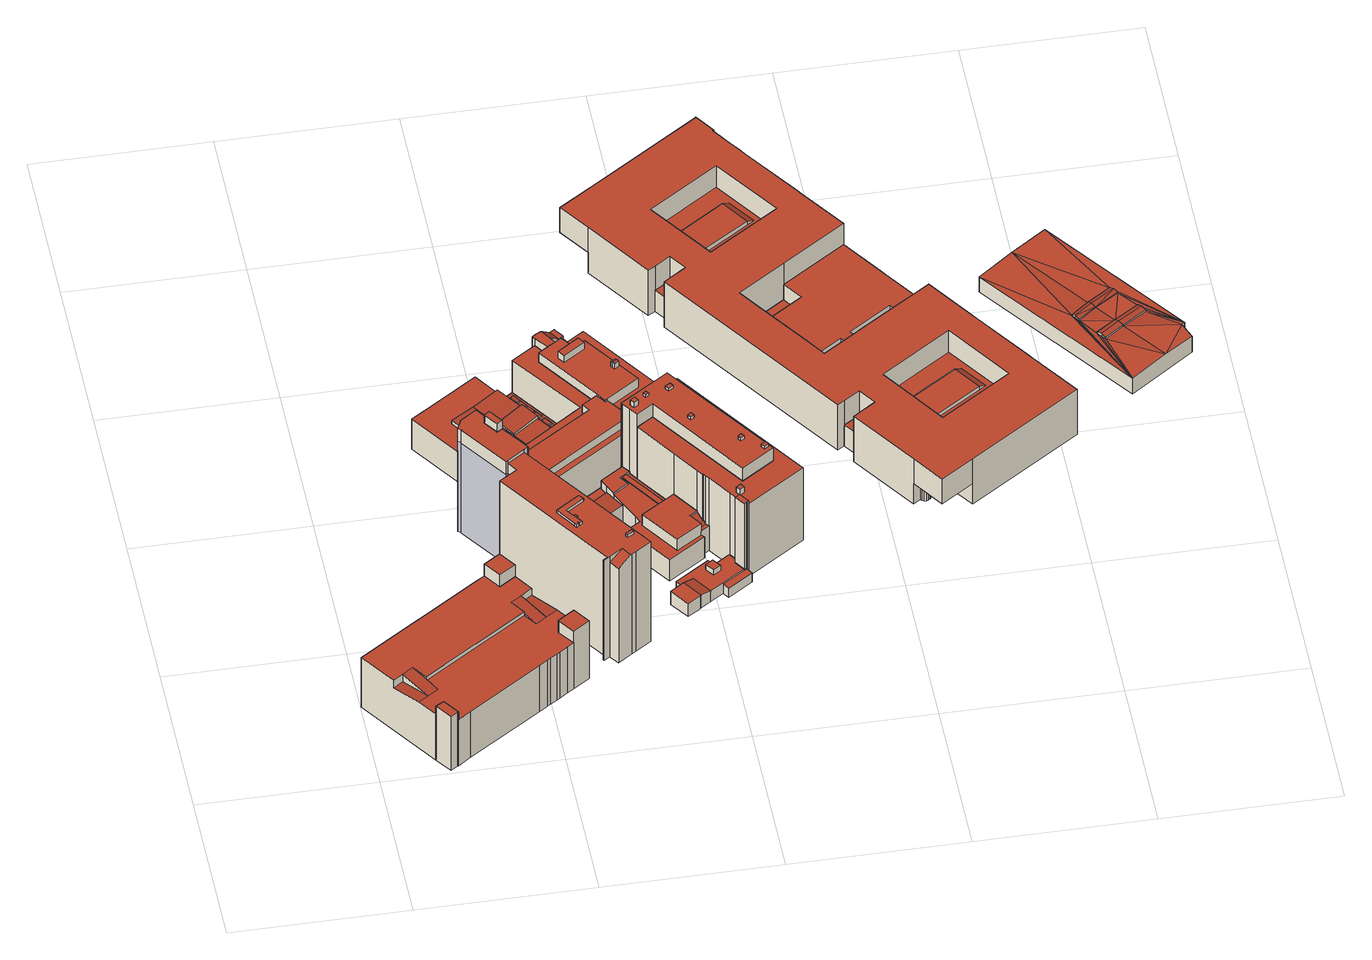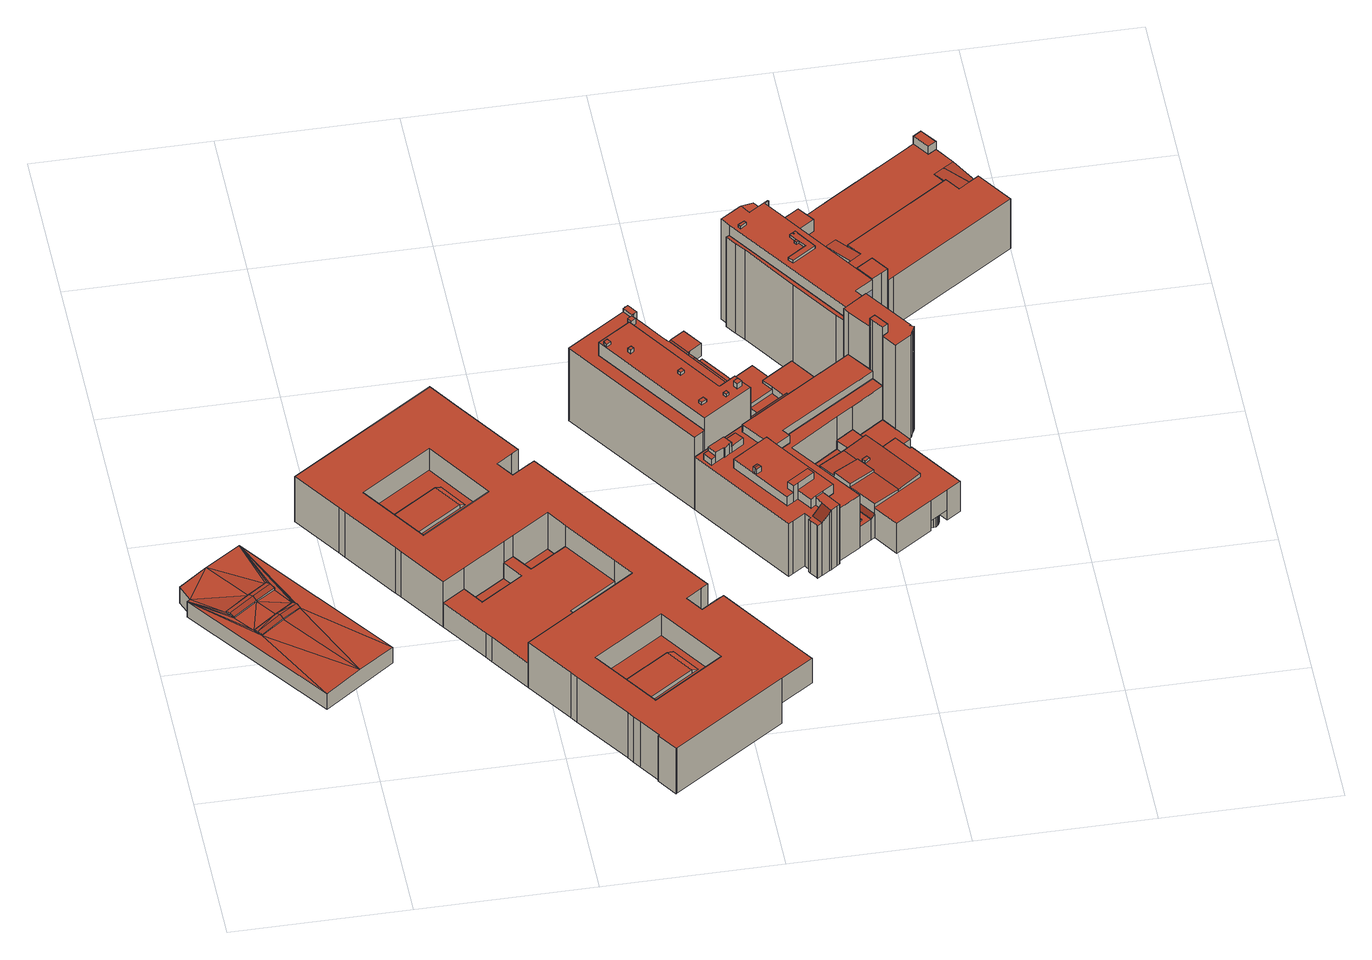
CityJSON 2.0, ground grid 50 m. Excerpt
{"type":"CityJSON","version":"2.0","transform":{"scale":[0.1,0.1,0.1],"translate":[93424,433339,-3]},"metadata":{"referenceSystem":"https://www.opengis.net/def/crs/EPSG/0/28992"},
"CityObjects":{
"building1":{"type":"Building","attributes":{"measuredHeight":22.3,"yearOfConstruction":2011,"name":"Casimirstraat 9"},"children":["building1-1","building1-2","building1-3","building1-4"]},
"building1-1":{"type":"BuildingPart","parents":["building1"],"geometry":[{"type":"Solid","lod":"2","boundaries":[[[[0,1,2,3,4,5,6,7,8,9,10,11,12,13,14,15,16,17,18]],[[19,20,21,22]],[[23,24,25,19,26]],[[27,28,29,30]],[[31,30,32,33,34]],[[35,36,37,27,30,31,38,39,26,19,22,40,41,42,43,44,45,46,47,48,49]],[[50,51,52,53,54,55,56,25,24,57,58,33,32,59]],[[37,36,18,17]],[[0,18,36,35]],[[42,41,9,8]],[[41,40,10,9]],[[15,14,52,51]],[[25,56,21,20]],[[59,32,29,28]],[[43,42,8,7]],[[44,43,7,6]],[[45,44,6,5]],[[46,45,5,4]],[[47,46,4,3]],[[48,47,3,2]],[[49,48,2,1]],[[35,49,1,0]],[[40,22,21,56,55,11,10]],[[14,13,53,52]],[[13,12,54,53]],[[12,11,55,54]],[[27,37,17,16,50,59,28]],[[19,25,20]],[[57,24,23]],[[26,39,23]],[[30,29,32]],[[58,34,33]],[[39,38,34,58,57,23]],[[31,34,38]],[[16,15,51,50]]]],"semantics":{"surfaces":[{"type":"GroundSurface"},{"type":"RoofSurface"},{"type":"ClosureSurface"},{"type":"WallSurface"}],"values":[[0,1,1,1,1,1,1,2,2,2,2,2,3,3,3,3,3,3,3,3,3,3,3,3,3,3,3,3,3,3,3,3,3,3,2]]}}]},
"building1-2":{"type":"BuildingPart","parents":["building1"],"geometry":[{"type":"Solid","lod":"2","boundaries":[[[[60,61,62,63]],[[64,0,18,17]],[[35,36,18,0]],[[37,36,61,60]],[[62,61,36,35]],[[60,63,64,17,37]],[[35,0,64,63,62]],[[17,18,36,37]]]],"semantics":{"surfaces":[{"type":"RoofSurface"},{"type":"GroundSurface"},{"type":"ClosureSurface"},{"type":"WallSurface"}],"values":[[0,1,2,3,3,3,3,2]]}}]},
"building1-3":{"type":"BuildingPart","parents":["building1"],"geometry":[{"type":"Solid","lod":"2","boundaries":[[[[65,16,15,14,66]],[[50,51,15,16]],[[67,68,52,51]],[[69,67,51,50]],[[68,70,66,14,52]],[[65,66,70,71]],[[69,50,16,65,71]],[[51,52,14,15]],[[67,69,71,70,68]]]],"semantics":{"surfaces":[{"type":"GroundSurface"},{"type":"ClosureSurface"},{"type":"WallSurface"},{"type":"RoofSurface"}],"values":[[0,1,2,2,2,2,2,1,3]]}}]},
"building1-4":{"type":"BuildingPart","parents":["building1"],"geometry":[{"type":"Solid","lod":"2","boundaries":[[[[72,73,10,9,8]],[[9,10,40,41]],[[42,41,74,75]],[[41,40,76,74]],[[77,72,8,42,75]],[[77,78,73,72]],[[10,73,78,76,40]],[[8,9,41,42]],[[78,77,75,74,76]]]],"semantics":{"surfaces":[{"type":"GroundSurface"},{"type":"ClosureSurface"},{"type":"WallSurface"},{"type":"RoofSurface"}],"values":[[0,1,2,2,2,2,2,1,3]]}}]},
"building2":{"type":"Building","attributes":{"measuredHeight":40.37,"yearOfConstruction":1969},"children":["building2-1","building2-2","building2-3","building2-4","building2-5","building2-6","building2-7","building2-8","building2-9","building2-10"]},
"building2-1":{"type":"BuildingPart","attributes":{"measuredHeight":6.88},"parents":["building2"],"geometry":[{"type":"Solid","lod":"2","boundaries":[[[[79,80,81,82,83,84,85]],[[83,82,86,87]],[[84,83,87,88]],[[80,79,89,90]],[[81,80,90,91]],[[82,81,91,86]],[[87,86,91,90,89,92,88]],[[85,84,88,92]],[[79,85,92,89]]]],"semantics":{"surfaces":[{"type":"GroundSurface"},{"type":"ClosureSurface"},{"type":"RoofSurface"},{"type":"WallSurface"}],"values":[[0,1,1,1,1,1,2,3,3]]}}]},
"building2-2":{"type":"BuildingPart","attributes":{"measuredHeight":37.38},"parents":["building2"],"geometry":[{"type":"Solid","lod":"2","boundaries":[[[[93,94,95,96,97,98,99,100,101,102,103,104,105,106,107,108,109,84,83,110,111,112,113,114,115,116,117,118]],[[101,100,119,120]],[[102,101,120,121]],[[103,102,121,122]],[[104,103,122,123]],[[105,104,123,124]],[[107,106,125,126]],[[83,84,88,87]],[[111,110,127,128]],[[115,114,129,130]],[[117,116,131,132]],[[130,133,131,116,115]],[[129,114,113,134,135]],[[124,136,125,106,105]],[[127,110,83,87,137,138]],[[128,139,140,112,111]],[[134,113,112,140,141]],[[142,143,144,145]],[[146,147,148,149]],[[150,151,152,153]],[[154,150,153,155,156,157,158,159,160,161,162,163,164,165],[166,167,168,169,170,171,172,173,174,175,176,177,178,179,180,181],[182,183,184,185]],[[186,187,188,189,190,191,192,193,194,195,196,197,198,199]],[[200,201,202,203,204,205,206,207,208,139,128,127,138,209,210,211,212]],[[141,208,207,135,134]],[[141,140,139,208]],[[143,142,183,182]],[[144,143,182,185]],[[145,144,185,184]],[[142,145,184,183]],[[147,146,181,180]],[[148,147,180,179]],[[149,148,179,178]],[[190,189,149,178,177]],[[146,188,187,166,181]],[[146,149,189,188]],[[167,166,187,186]],[[168,167,186,199]],[[169,168,199,198]],[[170,169,198,197]],[[171,170,197,196]],[[172,171,196,195]],[[173,172,195,194]],[[174,173,194,193]],[[175,174,193,192]],[[176,175,192,191]],[[177,176,191,190]],[[161,160,121,120]],[[162,161,120,119]],[[159,131,133,206,205]],[[160,204,203,122,121]],[[207,206,133,130,129,135]],[[160,159,205,204]],[[132,158,157,118,117]],[[159,158,132,131]],[[123,122,203,202]],[[124,123,202,201]],[[136,124,201,200]],[[96,95,152,151]],[[98,97,165,164]],[[99,98,164,163]],[[126,212,211,108,107]],[[136,200,212,126,125]],[[109,108,211,210]],[[155,153,152,95,94]],[[94,93,156,155]],[[93,118,157,156]],[[151,154,165,97,96]],[[151,150,154]],[[137,87,88,209,138]],[[119,100,99,163,162]],[[210,209,88,84,109]]]],"semantics":{"surfaces":[{"type":"GroundSurface"},{"type":"ClosureSurface"},{"type":"RoofSurface"},{"type":"WallSurface"}],"values":[[0,1,1,1,1,1,1,1,1,1,1,1,1,1,1,1,1,2,2,2,2,2,2,3,3,3,3,3,3,3,3,3,3,3,3,3,3,3,3,3,3,3,3,3,3,3,3,3,3,3,3,3,3,3,3,3,3,3,3,3,3,3,3,3,3,3,3,3,3,3,3]]}}]},
"building2-3":{"type":"BuildingPart","attributes":{"measuredHeight":32.58},"parents":["building2"],"geometry":[{"type":"Solid","lod":"2","boundaries":[[[[115,213,214,215,216,217,117,116]],[[214,213,218,219]],[[116,117,132,131]],[[130,115,116,131,133]],[[220,218,213,115,130]],[[131,132,221,222,223,224,225,133]],[[219,224,223,215,214]],[[220,225,224,219,218]],[[217,216,222,221]],[[216,215,223,222]],[[220,130,133,225]],[[117,217,221,132]]]],"semantics":{"surfaces":[{"type":"GroundSurface"},{"type":"ClosureSurface"},{"type":"RoofSurface"},{"type":"WallSurface"}],"values":[[0,1,1,1,1,2,3,3,3,3,3,3]]}}]},
"building2-4":{"type":"BuildingPart","attributes":{"measuredHeight":13.11},"parents":["building2"],"geometry":[{"type":"Solid","lod":"2","boundaries":[[[[226,227,228,229,230,231,232,233,234,235,236,237,238,239,240,241,242,243,244,245,246,247]],[[248,249,250,251,252,253,254,255,256,257,258,259,260,261,262,263,264,265,266,267,268,269,270,271,272,273,274,275,82,81,80,79,276,277,278]],[[274,273,279,280]],[[275,274,280,281]],[[81,82,86,91]],[[80,81,91,90]],[[79,80,90,89]],[[86,82,275,281,282,283]],[[284,285,286,287]],[[288,289,290,291]],[[292,293,294,295]],[[296,297,298,299]],[[300,301,302,303]],[[304,305,306,307]],[[308,309,310,311]],[[312,313,314,315]],[[316,317,318,319]],[[320,321,322,323]],[[324,325,326,327]],[[328,329,281,280,279,330],[331,332,333,334],[335,336,337,338],[339,340,341,342],[343,344,345,346],[347,348,349,350],[351,352,353,354],[355,356,357,358]],[[359,360,361,362,363,364,365,366,367,368,369,370]],[[371,372,373,374,375]],[[376,283,282,377,378]],[[379,296,299,294,293,380,381,382],[383,384,385,386]],[[375,374,387,388,389,390,391]],[[286,285,295,294]],[[284,287,299,298]],[[287,286,294,299]],[[289,288,384,383]],[[290,289,383,386]],[[291,290,386,385]],[[288,291,385,384]],[[364,363,380,293]],[[293,292,365,364]],[[378,372,371,296,379]],[[376,378,379,382]],[[297,296,371,375]],[[365,292,295,390,389]],[[285,284,298,391,390,295]],[[298,297,375,391]],[[301,300,335,338]],[[302,301,338,337]],[[303,302,337,336]],[[300,303,336,335]],[[305,304,350,349]],[[306,305,349,348]],[[307,306,348,347]],[[304,307,347,350]],[[309,308,343,346]],[[310,309,346,345]],[[311,310,345,344]],[[308,311,344,343]],[[313,312,339,342]],[[314,313,342,341]],[[315,314,341,340]],[[312,315,340,339]],[[317,316,352,351]],[[318,317,351,354]],[[319,318,354,353]],[[316,319,353,352]],[[321,320,334,333]],[[322,321,333,332]],[[323,322,332,331]],[[320,323,331,334]],[[325,324,356,355]],[[326,325,355,358]],[[327,326,358,357]],[[324,327,357,356]],[[329,328,374,373]],[[328,330,387,374]],[[362,361,89,90]],[[382,381,362,90,91,376]],[[91,86,283,376]],[[363,362,381,380]],[[366,365,389,388]],[[232,368,367,270,269]],[[369,231,248,278,370]],[[369,368,232,231]],[[282,281,329,373,377]],[[373,372,378,377]],[[249,248,231,230]],[[250,249,230,229]],[[251,250,229,228]],[[252,251,228,227]],[[253,252,227,226]],[[254,253,226,247]],[[255,254,247,246]],[[256,255,246,245]],[[257,256,245,244]],[[258,257,244,243]],[[259,258,243,242]],[[260,259,242,241]],[[261,260,241,240]],[[262,261,240,239]],[[263,262,239,238]],[[264,263,238,237]],[[265,264,237,236]],[[266,265,236,235]],[[267,266,235,234]],[[268,267,234,233]],[[269,268,233,232]],[[330,272,271,388,387]],[[273,272,330,279]],[[277,276,360,359]],[[278,277,359,370]],[[89,361,360,276,79]],[[366,388,271,270,367]]]],"semantics":{"surfaces":[{"type":"OuterCeilingSurface"},{"type":"GroundSurface"},{"type":"ClosureSurface"},{"type":"RoofSurface"},{"type":"WallSurface"}],"values":[[0,1,2,2,2,2,2,2,3,3,3,3,3,3,3,3,3,3,3,3,3,3,3,3,3,4,4,4,4,4,4,4,4,4,4,4,4,4,4,4,4,4,4,4,4,4,4,4,4,4,4,4,4,4,4,4,4,4,4,4,4,4,4,4,4,4,4,4,4,4,4,4,4,4,4,4,4,4,4,4,4,4,4,4,4,4,4,4,4,4,4,4,4,4,4,4,4,4,4,4,4,4,4,4,4,4,4]]}}]},
"building2-5":{"type":"BuildingPart","attributes":{"measuredHeight":19.13},"parents":["building2"],"geometry":[{"type":"Solid","lod":"2","boundaries":[[[[392,393,394,395,396,397,398,399,83,82,275,274,273]],[[394,393,400,401]],[[395,394,401,402]],[[396,395,402,403]],[[397,396,403,404]],[[398,397,404,405]],[[399,398,405,406]],[[82,83,87,86]],[[274,275,281,280]],[[273,274,280,279]],[[87,83,399,406,137]],[[281,275,82,86,283,282]],[[401,400,407,408,409,410,411,137,406,405,404,403,402]],[[279,280,409,408]],[[137,411,283,86,87]],[[410,409,280,281,282]],[[411,410,282,283]],[[393,392,407,400]],[[279,408,407,392,273]]]],"semantics":{"surfaces":[{"type":"GroundSurface"},{"type":"ClosureSurface"},{"type":"RoofSurface"},{"type":"WallSurface"}],"values":[[0,1,1,1,1,1,1,1,1,1,1,1,2,3,3,3,3,3,3]]}}]},
"building2-6":{"type":"BuildingPart","attributes":{"measuredHeight":11.56},"parents":["building2"],"geometry":[{"type":"Solid","lod":"2","boundaries":[[[[412,413,414,415,416,417,418,419,420,421,422,423,424,425,214,213,115,114,426,427,428],[429,430,431,432]],[[114,115,130,129]],[[426,114,129,433]],[[427,426,433,434]],[[412,428,435,436]],[[413,412,436,437]],[[415,414,438,439]],[[416,415,439,440]],[[417,416,440,441]],[[213,214,219,218]],[[130,115,213,218,220]],[[418,417,441,442]],[[438,414,413,437,443,444]],[[435,428,427,434,445,446]],[[440,439,438,447,448,441]],[[449,450,451,452]],[[453,437,436,435,454]],[[455,456,457,458,434,433,129,130,220]],[[459,460,461,462,463]],[[441,448,464,442]],[[465,466,467,218,219,468]],[[469,470,444,443,471,472,473,474,475]],[[476,477,478,479,446,445,480,481,482]],[[483,484,485,486,487,488,489,490,491]],[[492,493,494,495,496,497,498,499]],[[500,501,502,503,504,505,506,507]],[[508,509,510,511,512,513,514,515,516,517,518,519,520,521,522]],[[420,419,522,521]],[[464,448,469,475]],[[448,447,470,469]],[[447,438,444,470]],[[452,451,453,454]],[[450,510,509,473,472]],[[471,443,437,453,451]],[[451,450,472,471]],[[511,449,478,477,512]],[[446,479,452,454,435]],[[449,452,479,478]],[[450,449,511,510]],[[455,220,218,467]],[[434,458,480,445]],[[457,456,504,503]],[[493,506,505,455,467,466]],[[493,492,507,506]],[[456,455,505,504]],[[489,488,429,432,462]],[[462,461,490,489]],[[501,500,463,431,430]],[[500,507,492,459,463]],[[460,459,492,499]],[[465,468,495,494]],[[466,465,494,493]],[[474,473,509,508]],[[477,476,513,512]],[[476,482,514,513]],[[490,461,460,499,498]],[[491,490,498,497]],[[483,496,495,468,425,424]],[[214,425,468,219]],[[483,491,497,496]],[[485,422,421,520,519]],[[486,485,519,518]],[[487,486,518,517]],[[516,515,501,430,429,488]],[[503,502,514,482,481]],[[480,458,457,503,481]],[[502,501,515,514]],[[488,487,517,516]],[[432,431,463,462]],[[421,420,521,520]],[[423,422,485,484]],[[424,423,484,483]],[[442,464,522,419,418]],[[464,475,474,508,522]]]],"semantics":{"surfaces":[{"type":"GroundSurface"},{"type":"ClosureSurface"},{"type":"RoofSurface"},{"type":"WallSurface"}],"values":[[0,1,1,1,1,1,1,1,1,1,1,1,1,1,2,2,2,2,2,2,2,2,2,2,2,2,2,3,3,3,3,3,3,3,3,3,3,3,3,3,3,3,3,3,3,3,3,3,3,3,3,3,3,3,3,3,3,3,3,3,3,3,3,3,3,3,3,3,3,3,3,3,3,3]]}}]},
"building2-7":{"type":"BuildingPart","attributes":{"measuredHeight":40.37},"parents":["building2"],"geometry":[{"type":"Solid","lod":"2","boundaries":[[[[393,523,524,525,526,527,528,529,530,531,532,533,534,535,536,537,538,426,114,113,112,111,110,83,399,398,397,396,395,394]],[[537,536,539,540]],[[538,537,540,541]],[[114,426,433,129]],[[110,111,128,127]],[[398,399,406,405]],[[397,398,405,404]],[[396,397,404,403]],[[395,396,403,402]],[[394,395,402,401]],[[393,394,401,400]],[[129,135,134,113,114]],[[541,542,433,426,538]],[[83,110,127,138,137,87]],[[406,399,83,87,137]],[[128,111,112,140,139]],[[134,141,140,112,113]],[[543,544,545,546,547]],[[548,549,140,141,550,551,552,553,554]],[[555,556,557,558,559,560,561,562,563,564,565,566,567,568],[569,570,571,572,573,574]],[[575,576,577,578,579]],[[580,581,582,583]],[[580,584,585,581]],[[586,587,588,589,590,591,592,593]],[[594,595,596,597]],[[598,599,600,601]],[[602,603,604,605,606,607,608]],[[609,604,603,610,611]],[[612,613,614,615,616,617,618,619,134,135,542,541,540,539,620,621,622,623,624,625,626,627,611,610,628],[629,630,631,632,633,634,635,636,637,638,639,640]],[[547,546,138,127]],[[543,547,127,128]],[[544,543,128,139]],[[551,618,617,555,568]],[[552,551,568,567]],[[553,566,565,402,403]],[[553,552,567,566]],[[550,141,134,619]],[[551,550,619,618]],[[554,553,403,404]],[[548,554,404,405]],[[549,548,405,406]],[[558,557,576,575]],[[559,558,575,579]],[[560,559,579,578]],[[561,577,576,557,615,614]],[[557,556,616,615]],[[561,560,578,577]],[[402,565,564,608,401]],[[602,563,562,613,612]],[[564,563,602,608]],[[556,555,617,616]],[[562,561,614,613]],[[581,585,570,569]],[[582,581,569,574]],[[583,582,574,573]],[[584,580,572,571]],[[580,583,573,572]],[[585,584,571,570]],[[129,433,542,135]],[[589,588,595,594]],[[587,586,598,601]],[[591,590,640,639]],[[592,591,639,638]],[[593,592,638,637]],[[601,633,632,595,588,587]],[[601,600,634,633]],[[596,595,632,631]],[[597,596,631,630]],[[640,590,589,594,629]],[[594,597,630,629]],[[637,636,598,586,593]],[[599,598,636,635]],[[600,599,635,634]],[[603,602,612,628]],[[606,523,393,400,607]],[[608,607,400,401]],[[527,526,609,611]],[[526,525,604,609]],[[525,524,605,604]],[[524,523,606,605]],[[528,527,611,627]],[[531,530,625,624]],[[530,529,626,625]],[[529,528,627,626]],[[532,531,624,623]],[[533,532,623,622]],[[535,534,621,620]],[[534,533,622,621]],[[536,535,620,539]],[[138,546,545,549,406,137]],[[549,545,544,139,140]],[[610,603,628]]]],"semantics":{"surfaces":[{"type":"GroundSurface"},{"type":"ClosureSurface"},{"type":"RoofSurface"},{"type":"WallSurface"}],"values":[[0,1,1,1,1,1,1,1,1,1,1,1,1,1,1,1,1,2,2,2,2,2,2,2,2,2,2,2,2,3,3,3,3,3,3,3,3,3,3,3,3,3,3,3,3,3,3,3,3,3,3,3,3,3,3,3,3,3,3,3,3,3,3,3,3,3,3,3,3,3,3,3,3,3,3,3,3,3,3,3,3,3,3,3,3,3,3,3,3,3,3,3]]}}]},
"building2-8":{"type":"BuildingPart","attributes":{"measuredHeight":5.61},"parents":["building2"],"geometry":[{"type":"Solid","lod":"2","boundaries":[[[[641,642,643,644,645,646,647,648,649,650,651,652,653,654,655,656,657,658,659]],[[653,652,660,661]],[[654,653,661,662]],[[656,655,663,664]],[[662,665,663,655,654]],[[666,667,668,669]],[[670,671,672,673]],[[663,674,675,676,664]],[[677,671,670,678,679,680]],[[681,665,662,661,660,682,683,684,685,686,687,688,673,672],[689,690,691,692]],[[667,666,690,689]],[[668,667,689,692]],[[669,668,692,691]],[[666,669,691,690]],[[674,681,672,641,659]],[[642,641,672,671]],[[644,643,677,680]],[[643,642,671,677]],[[674,663,665,681]],[[679,678,687,646,645]],[[670,673,688]],[[678,670,688,687]],[[645,644,680,679]],[[647,646,687,686]],[[649,648,685,684]],[[648,647,686,685]],[[650,649,684,683]],[[652,651,682,660]],[[651,650,683,682]],[[657,656,664,676]],[[658,657,676,675]],[[659,658,675,674]]]],"semantics":{"surfaces":[{"type":"GroundSurface"},{"type":"ClosureSurface"},{"type":"RoofSurface"},{"type":"WallSurface"}],"values":[[0,1,1,1,1,2,2,2,2,2,3,3,3,3,3,3,3,3,3,3,3,3,3,3,3,3,3,3,3,3,3,3]]}}]},
"building2-9":{"type":"BuildingPart","attributes":{"measuredHeight":32.7},"parents":["building2"],"geometry":[{"type":"Solid","lod":"2","boundaries":[[[[693,694,412,428,427,426,538,695]],[[693,695,696,697]],[[694,693,697,698]],[[428,412,436,435]],[[426,427,434,433]],[[542,541,538,426,433]],[[434,427,428,435,446,445]],[[698,699,436,412,694]],[[541,700,696,695,538]],[[701,702,703,704]],[[705,706,707,708]],[[709,710,711,712]],[[713,714,715,716]],[[717,718,719,720]],[[721,722,723,724]],[[725,726,727,728,729,730,731,732],[733,734,735,736],[737,738,739,740],[741,742,743,744],[745,746,747,748],[749,750,751,752],[753,754,755,756]],[[702,701,751,750]],[[703,702,750,749]],[[704,703,749,752]],[[701,704,752,751]],[[706,705,734,733]],[[707,706,733,736]],[[708,707,736,735]],[[705,708,735,734]],[[710,709,755,754]],[[711,710,754,753]],[[712,711,753,756]],[[709,712,756,755]],[[714,713,740,739]],[[715,714,739,738]],[[716,715,738,737]],[[713,716,737,740]],[[718,717,746,745]],[[719,718,745,748]],[[720,719,748,747]],[[717,720,747,746]],[[722,721,741,744]],[[723,722,744,743]],[[724,723,743,742]],[[721,724,742,741]],[[542,433,434,445,726,725]],[[446,435,436,699,728,727]],[[727,726,445,446]],[[729,728,699,698]],[[730,729,698,697]],[[731,730,697,696]],[[732,731,696,700]],[[700,541,542,725,732]]]],"semantics":{"surfaces":[{"type":"GroundSurface"},{"type":"ClosureSurface"},{"type":"RoofSurface"},{"type":"WallSurface"}],"values":[[0,1,1,1,1,1,1,1,1,2,2,2,2,2,2,2,3,3,3,3,3,3,3,3,3,3,3,3,3,3,3,3,3,3,3,3,3,3,3,3,3,3,3,3,3,3,3,3]]}}]},
"building2-10":{"type":"BuildingPart","attributes":{"measuredHeight":28.2},"parents":["building2"],"geometry":[{"type":"Solid","lod":"2","boundaries":[[[[536,757,758,759,760,761,656,655,654,653,652,418,417,416,415,414,413,412,694,693,695,538,537]],[[655,656,664,663]],[[653,654,662,661]],[[652,653,661,660]],[[417,418,442,441]],[[416,417,441,440]],[[415,416,440,439]],[[414,415,439,438]],[[412,413,437,436]],[[693,694,698,697]],[[695,693,697,696]],[[537,538,541,540]],[[536,537,540,539]],[[698,694,412,436,699]],[[414,438,444,443,437,413]],[[662,654,655,663,665]],[[696,700,541,538,695]],[[762,763,764,765]],[[766,767,768,769,770,771,772,773,774]],[[775,776,777,778,779,700,696,697,698,699,780,781,782,783,784,785,786,787],[788,789,790,791]],[[763,762,790,789]],[[764,763,789,788]],[[765,764,788,791]],[[762,765,791,790]],[[786,785,442,418,652,660]],[[660,661,787,786]],[[441,442,785,784]],[[440,441,784,783]],[[439,440,783,782]],[[539,540,779,778]],[[540,541,700,779]],[[443,780,699,436,437]],[[444,438,439,782,781]],[[443,444,781,780]],[[768,767,662,665]],[[774,773,776,775]],[[787,661,662,767,766]],[[766,774,775,787]],[[761,760,771,770]],[[760,759,772,771]],[[776,773,772,759,758]],[[758,757,777,776]],[[664,656,761,770,769]],[[769,768,665,663,664]],[[777,757,536,539,778]]]],"semantics":{"surfaces":[{"type":"GroundSurface"},{"type":"ClosureSurface"},{"type":"RoofSurface"},{"type":"WallSurface"}],"values":[[0,1,1,1,1,1,1,1,1,1,1,1,1,1,1,1,1,2,2,2,3,3,3,3,3,3,3,3,3,3,3,3,3,3,3,3,3,3,3,3,3,3,3,3,3]]}}]},
"building3":{"type":"Building","attributes":{"measuredHeight":16.4,"yearOfConstruction":2011},"address":[{"CountryName":"Nederland","LocalityName":"Rotterdam","ThoroughfareNumber":"26-60","ThoroughfareName":"Cilinderstraat","PostalCode":"3083AC"}],"children":["building3-1","building3-2","building3-3","building3-4","building3-5","building3-6"]},
"building3-1":{"type":"BuildingPart","attributes":{"measuredHeight":8.83},"parents":["building3"],"geometry":[{"type":"Solid","lod":"2","boundaries":[[[[792,793,794,795,796,797,798,799,800,801,802,803,804,805]],[[806,807,808,809]],[[810,806,809,811]],[[812,813,814,815]],[[816,812,815,817]],[[818,816,817,819]],[[820,821,822,823]],[[824,820,823,825]],[[796,795,826,827]],[[795,794,828,826]],[[794,793,829,828]],[[828,829,821,820,824,811,809,808,819,817,815,814,827,826]],[[798,797,813,812]],[[799,798,812,816]],[[800,799,816,818]],[[802,801,807,806]],[[803,802,806,810]],[[805,804,825,823]],[[792,805,823,822]],[[808,807,801,800,818,819]],[[813,797,796,827,814]],[[822,821,829,793,792]],[[803,810,811,824,825,804]]]],"semantics":{"surfaces":[{"type":"GroundSurface"},{"type":"WallSurface"},{"type":"RoofSurface"},{"type":"ClosureSurface"}],"values":[[0,1,1,1,1,1,1,1,1,1,1,2,3,3,3,3,3,3,3,3,3,3,3]]}}]},
"building3-2":{"type":"BuildingPart","attributes":{"measuredHeight":3.25},"parents":["building3"],"geometry":[{"type":"Solid","lod":"2","boundaries":[[[[805,792,822,823]],[[805,804,830,792]],[[823,822,831,825]],[[804,805,823,825]],[[830,804,825,831]],[[792,830,831,822]]]],"semantics":{"surfaces":[{"type":"ClosureSurface"},{"type":"GroundSurface"},{"type":"RoofSurface"}],"values":[[0,1,2,0,0,0]]}}]},
"building3-3":{"type":"BuildingPart","attributes":{"measuredHeight":3.25},"parents":["building3"],"geometry":[{"type":"Solid","lod":"2","boundaries":[[[[803,832,833,810]],[[803,802,801,832]],[[810,833,807,806]],[[802,803,810,806]],[[801,802,806,807]],[[832,801,807,833]]]],"semantics":{"surfaces":[{"type":"ClosureSurface"},{"type":"GroundSurface"},{"type":"RoofSurface"}],"values":[[0,1,2,0,0,0]]}}]},
"building3-4":{"type":"BuildingPart","attributes":{"measuredHeight":7.59},"parents":["building3"],"geometry":[{"type":"Solid","lod":"2","boundaries":[[[[834,835,836,837]],[[838,839,835,834]],[[838,834,837,840]],[[840,837,836,841]],[[839,838,840,841]],[[835,839,841,836]]]],"semantics":{"surfaces":[{"type":"ClosureSurface"},{"type":"GroundSurface"},{"type":"WallSurface"},{"type":"RoofSurface"}],"values":[[0,1,2,3,0,0]]}}]},
"building3-5":{"type":"BuildingPart","attributes":{"measuredHeight":3.25},"parents":["building3"],"geometry":[{"type":"Solid","lod":"2","boundaries":[[[[800,797,813,818]],[[800,799,798,797]],[[818,813,812,816]],[[799,800,818,816]],[[798,799,816,812]],[[797,798,812,813]]]],"semantics":{"surfaces":[{"type":"ClosureSurface"},{"type":"GroundSurface"},{"type":"RoofSurface"}],"values":[[0,1,2,0,0,0]]}}]},
"building3-6":{"type":"BuildingPart","attributes":{"measuredHeight":7.59},"parents":["building3"],"geometry":[{"type":"Solid","lod":"2","boundaries":[[[[842,843,844,845]],[[842,846,847,843]],[[846,842,845,848]],[[845,844,849,848]],[[847,846,848,849]],[[843,847,849,844]]]],"semantics":{"surfaces":[{"type":"ClosureSurface"},{"type":"GroundSurface"},{"type":"WallSurface"},{"type":"RoofSurface"}],"values":[[0,1,2,3,0,0]]}}]},
"building4":{"type":"Building","attributes":{"measuredHeight":16.4},"children":["building4-1","building4-2"],"geometry":[{"type":"Solid","lod":"2","boundaries":[[[[850,851,852,853]],[[854,855,856,857]],[[858,850,853]],[[855,859,856]],[[860,852,851]],[[857,861,854]],[[850,858,859,855]],[[854,851,850,855]],[[851,854,861,860]],[[862,863,864,865]],[[866,867,868,869]],[[870,868,867]],[[865,871,862]],[[863,872,864]],[[873,866,869]],[[868,870,871,865]],[[864,869,868,865]],[[864,872,873,869]],[[874,875,876,877]],[[878,879,880,881,882,883,884,885,886,887,888,889,890,891]],[[892,893,894,895,834,835,839,838,896,897,842,843,847,846,898,899,900,901,902,903,904,905,906,907,908,909,910,793,792,830,804,803,832,801,800,797,796,911,912,913,914,915,916,917,918,919,920,921,922,923,924,925]],[[926,927,837,834,895]],[[836,837,927,928]],[[841,836,928,929]],[[896,838,840,930,931]],[[840,841,929,930]],[[932,933,934,935]],[[936,937,933,932]],[[938,939,937,936]],[[935,934,939,938]],[[940,941,814,813,818,819]],[[942,943,808,807,833]],[[943,940,819,808]],[[941,944,827,814]],[[831,945,946,824,825]],[[811,947,942,833,810]],[[946,947,811,824]],[[821,948,945,831,822]],[[949,948,821,829]],[[898,846,848,950,951]],[[952,950,848,849]],[[953,952,849,844]],[[954,955,845,842,897]],[[955,953,844,845]],[[876,956,957,902,901]],[[903,902,957,958]],[[959,956,876,875]],[[951,960,874,899,898]],[[960,959,875,874]],[[926,895,894,879,961]],[[962,961,879,878]],[[963,891,916,915,964]],[[963,962,878,891]],[[965,966,967,968]],[[969,970,966,965]],[[971,972,970,969]],[[968,967,972,971]],[[897,896,931,954]],[[900,899,874,877]],[[901,900,877,876]],[[904,903,958,973]],[[905,904,973,974]],[[829,793,910,975,949]],[[910,909,976,975]],[[909,908,977,976]],[[908,907,978,977]],[[907,906,979,978]],[[906,905,974,979]],[[980,911,796,827,944]],[[915,914,981,964]],[[914,913,982,981]],[[913,912,983,982]],[[912,911,980,983]],[[917,916,891,890]],[[918,917,890,889]],[[919,918,889,888]],[[920,919,888,887]],[[921,920,887,886]],[[922,921,886,885]],[[923,922,885,884]],[[924,923,884,883]],[[925,924,883,882]],[[892,925,882,881]],[[893,892,881,880]],[[894,893,880,879]],[[934,933,937,939],[856,859,858,853,852,860,861,857]],[[949,975,976,977,978,979,974,973,958,957,956,959,960,951,950,952,953,955,954,931,930,929,928,927,926,961,962,963,964,981,982,983,980,944,941,940,943,942,947,946,945,948],[935,938,936,932],[965,968,971,969]],[[970,972,967,966],[867,866,873,872,863,862,871,870]],[[835,834,837,836]],[[839,835,836,841]],[[838,839,841,840]],[[843,842,845,844]],[[847,843,844,849]],[[846,847,849,848]],[[830,792,822,831]],[[804,830,831,825]],[[832,803,810,833]],[[801,832,833,807]],[[797,800,818,813]],[[807,808,819,818,800,801]],[[814,827,796,797,813]],[[829,821,822,792,793]],[[804,825,824,811,810,803]]]],"semantics":{"surfaces":[{"type":"WallSurface"},{"type":"RoofSurface"},{"type":"OuterCeilingSurface"},{"type":"GroundSurface"},{"type":"ClosureSurface"}],"values":[[0,0,0,0,0,0,1,1,1,0,0,0,0,0,0,1,1,1,2,2,3,0,0,0,0,0,0,0,0,0,0,0,0,0,0,0,0,0,0,0,0,0,0,0,0,0,0,0,0,0,0,0,0,0,0,0,0,0,0,0,0,0,0,0,0,0,0,0,0,0,0,0,0,0,0,0,0,0,0,0,0,0,0,0,0,1,1,1,4,4,4,4,4,4,4,4,4,4,4,4,4,4,4]]}}]},
"building4-1":{"type":"BuildingInstallation","parents":["building4"],"geometry":[{"type":"MultiSurface","lod":"2","boundaries":[[[850,851,852,853]],[[854,855,856,857]],[[858,850,853]],[[855,859,856]],[[860,852,851]],[[857,861,854]],[[850,858,859,855]],[[854,851,850,855]],[[851,854,861,860]]],"semantics":{"surfaces":[{"type":"WallSurface"},{"type":"RoofSurface"}],"values":[0,0,0,0,0,0,1,1,1]}}]},
"building4-2":{"type":"BuildingInstallation","parents":["building4"],"geometry":[{"type":"MultiSurface","lod":"2","boundaries":[[[862,863,864,865]],[[866,867,868,869]],[[870,868,867]],[[865,871,862]],[[863,872,864]],[[873,866,869]],[[868,870,871,865]],[[864,869,868,865]],[[864,872,873,869]]],"semantics":{"surfaces":[{"type":"WallSurface"},{"type":"RoofSurface"}],"values":[0,0,0,0,0,0,1,1,1]}}]},
"building5":{"type":"Building","attributes":{"measuredHeight":6.88,"yearOfConstruction":1962},"address":[{"CountryName":"Nederland","LocalityName":"Rotterdam","ThoroughfareNumber":"27-29","ThoroughfareName":"Dynamostraat","PostalCode":"3083AK"}],"geometry":[{"type":"Solid","lod":"2","boundaries":[[[[984,985,986,987,988,989]],[[990,991,992,993]],[[994,995,991,990]],[[996,990,993,997]],[[998,994,990,996]],[[999,1000,1001,1002]],[[1003,999,1002,1004]],[[1005,1006,1007]],[[1008,1009,1006]],[[1010,1011,1012]],[[1008,1006,1005]],[[1005,1007,1013]],[[1005,1013,1012]],[[1014,1015,1016]],[[1017,1015,1014]],[[1005,1012,1018]],[[1010,1012,1013]],[[1005,1018,1014]],[[1005,1014,1016]],[[1004,1002,1019]],[[1020,1004,1019]],[[1021,1022,1009]],[[1023,1015,1017]],[[1024,1023,1025]],[[1023,1026,1015]],[[1027,1023,1024]],[[1027,1028,1029]],[[1024,1011,1010]],[[1028,1024,1010]],[[1027,1029,1022]],[[1027,1022,1021]],[[1021,1009,1008]],[[1030,1021,1008]],[[1027,1024,1028]],[[1027,1026,1023]],[[991,995,1013,1007]],[[992,991,1007,1006]],[[997,993,1009,1022]],[[993,992,1006,1009]],[[1028,1010,994,998]],[[1010,1013,995,994]],[[1029,1028,998,996]],[[1022,1029,996,997]],[[1020,1019,1011,1024]],[[1019,1031,1012,1011]],[[1001,1000,1014,1018]],[[1031,1001,1018,1012]],[[1023,1017,999,1003]],[[1017,1014,1000,999]],[[1024,1025,1004,1020]],[[1025,1023,1003,1004]],[[988,987,1026,1027]],[[1027,1021,989,988]],[[984,989,1021,1030]],[[1008,1005,985,984,1030]],[[1005,1016,986,985]],[[1015,1026,987,986,1016]],[[1019,1001,1031]],[[1019,1002,1001]]]],"semantics":{"surfaces":[{"type":"GroundSurface"},{"type":"RoofSurface"},{"type":"WallSurface"}],"values":[[0,1,1,1,1,1,1,1,1,1,1,1,1,1,1,1,1,1,1,1,1,1,1,1,1,1,1,1,1,1,1,1,1,1,1,2,2,2,2,2,2,2,2,2,2,2,2,2,2,2,2,2,2,2,2,2,2,1,1]]}}]}
},
"vertices":[
[566,253,18],[546,240,18],[522,224,18],[514,218,18],[494,205,18],[485,199,18],[460,182,18],[250,41,18],[214,16,18],[182,63,18],[159,48,18],[1,283,18],[359,524,18],[374,534,18],[376,535,18],[409,486,18],[456,518,18],[580,333,18],[533,301,18],[151,121,185],[97,200,172],[69,181,172],[123,102,185],[156,180,191],[128,221,198],[97,200,198],[181,141,185],[545,386,185],[491,465,174],[458,443,174],[511,364,185],[481,343,185],[458,443,198],[428,422,198],[455,381,191],[566,253,185],[533,301,185],[580,333,185],[455,381,185],[156,180,185],[159,48,185],[182,63,185],[214,16,185],[250,41,185],[460,182,185],[485,199,185],[494,205,185],[514,218,185],[522,224,185],[546,240,185],[456,518,198],[409,486,198],[376,535,198],[374,534,198],[359,524,198],[1,283,198],[69,181,198],[156,180,198],[455,381,198],[491,465,198],
[580,333,228],[533,301,228],[566,253,228],[613,285,228],[613,285,18],
[423,567,18],[394,548,18],[409,486,241],[376,535,241],[456,518,241],[394,548,241],[423,567,241],
[211,15,18],[191,1,18],[182,63,214],[214,16,214],[159,48,214],[211,15,214],[191,1,214],
[447,1051,9],[493,1083,9],[524,1038,9],[552,996,9],[460,933,9],[432,975,9],[401,1020,9],[552,996,77],[460,933,77],[432,975,77],[447,1051,77],[493,1083,77],[524,1038,77],[401,1020,77],
[754,375,9],[742,367,9],[701,339,9],[682,367,9],[666,356,9],[664,359,9],[675,367,9],[447,706,9],[499,740,9],[480,768,9],[475,764,9],[379,904,9],[383,906,9],[371,912,9],[374,920,9],[380,931,9],[385,943,9],[445,922,9],[472,882,9],[487,892,9],[533,826,9],[543,811,9],[540,810,9],[531,803,9],[782,432,9],[800,406,9],[447,706,336],[499,740,336],[480,768,336],[475,764,336],[379,904,336],[383,906,336],[371,912,303],[374,920,303],[445,922,382],[472,882,382],[543,811,60],[540,810,60],[531,803,334],[782,432,334],[540,810,334],[533,826,200],[543,811,200],[371,912,336],[460,933,200],[460,933,382],[487,892,382],[487,892,227],[533,826,227],[738,440,381],[743,433,381],[760,444,381],[755,452,381],[620,525,380],[626,529,380],[620,537,380],[614,533,380],[721,393,372],[682,367,352],[701,339,352],[739,365,372],[682,367,372],[742,367,372],[754,375,372],[800,406,372],[782,432,372],[531,803,372],[480,768,372],[499,740,372],[447,706,372],[675,367,372],[664,359,372],[666,356,372],[633,505,372],[626,501,372],[622,506,372],[621,503,372],[623,499,372],[616,494,372],[612,501,372],[612,504,372],[575,560,372],[642,606,372],[652,591,372],[599,555,372],[614,533,372],[620,537,372],[626,529,372],[620,525,372],[743,433,372],[738,440,372],[755,452,372],[760,444,372],[626,501,381],[633,505,381],[620,525,381],[614,533,381],[599,555,381],[652,591,381],[642,606,381],[575,560,381],[612,504,381],[612,501,381],[616,494,381],[623,499,381],[621,503,381],[622,506,381],[371,912,382],[383,906,382],[379,904,382],[475,764,382],[480,768,382],[531,803,382],[540,810,382],[543,811,382],[533,826,382],[432,975,382],[385,943,382],[380,931,382],[374,920,382],
[559,782,9],[650,646,9],[751,495,9],[772,465,9],[791,437,9],[559,782,39],[650,646,39],[559,782,60],[791,437,334],[772,465,334],[751,495,334],[650,646,334],[559,782,334],
[381,1253,45],[387,1250,45],[393,1250,45],[395,1248,45],[373,1233,45],[347,1271,45],[398,1306,45],[418,1275,45],[415,1273,45],[414,1279,45],[411,1285,45],[406,1290,45],[400,1293,45],[394,1295,45],[387,1294,45],[381,1292,45],[376,1288,45],[372,1282,45],[370,1276,45],[370,1269,45],[372,1263,45],[376,1257,45],[347,1271,9],[373,1233,9],[395,1248,9],[393,1250,9],[387,1250,9],[381,1253,9],[376,1257,9],[372,1263,9],[370,1269,9],[370,1276,9],[372,1282,9],[376,1288,9],[381,1292,9],[387,1294,9],[394,1295,9],[400,1293,9],[406,1290,9],[411,1285,9],[414,1279,9],[415,1273,9],[418,1275,9],[398,1306,9],[501,1375,9],[548,1305,9],[559,1312,9],[594,1335,9],[738,1125,9],[600,1029,9],[416,1097,9],[411,1093,9],[308,1246,9],[594,1335,83],[738,1125,83],[600,1029,83],[600,1029,115],[552,996,115],[634,1176,140],[600,1227,140],[527,1177,132],[562,1127,132],[530,1131,133],[536,1121,133],[550,1131,133],[544,1141,133],[548,1304,130],[475,1255,126],[527,1177,126],[600,1227,130],[591,1083,126],[664,1132,130],[634,1176,130],[562,1127,126],[593,1318,88],[584,1311,87],[598,1291,87],[607,1297,88],[609,1294,88],[600,1288,87],[613,1268,87],[622,1274,88],[625,1271,88],[616,1265,87],[629,1244,87],[638,1250,88],[641,1247,88],[631,1241,87],[645,1221,87],[654,1227,88],[660,1218,88],[651,1212,87],[665,1192,87],[674,1198,88],[676,1195,88],[667,1189,87],[681,1168,87],[690,1174,88],[692,1171,88],[683,1165,87],[697,1144,87],[706,1151,88],[683,1128,83],[580,1059,83],[559,1312,83],[690,1174,83],[681,1168,83],[667,1189,83],[676,1195,83],[593,1318,83],[607,1297,83],[598,1291,83],[584,1311,83],[641,1247,83],[654,1227,83],[645,1221,83],[631,1241,83],[625,1271,83],[638,1250,83],[629,1244,83],[616,1265,83],[622,1274,83],[613,1268,83],[600,1288,83],[609,1294,83],[651,1212,83],[660,1218,83],[674,1198,83],[665,1192,83],[683,1165,83],[692,1171,83],[706,1151,83],[697,1144,83],[411,1093,118],[416,1097,118],[447,1051,118],[493,1083,118],[408,1209,118],[475,1255,118],[548,1304,118],[548,1305,118],[501,1375,118],[398,1306,118],[347,1271,118],[308,1246,118],[591,1083,95],[572,1070,95],[580,1059,86],[683,1128,86],[664,1132,95],[524,1038,115],[580,1059,115],[572,1070,115],[572,1070,127],[408,1209,130],[493,1083,130],[524,1038,130],[536,1121,127],[530,1131,127],[544,1141,126],[550,1131,126],[559,1312,86],[548,1305,94],[548,1304,95],[600,1227,95],[634,1176,95],
[594,1336,9],[662,1381,9],[692,1338,9],[661,1317,9],[784,1135,9],[740,1106,9],[755,1084,9],[481,901,9],[662,1381,200],[692,1338,200],[661,1317,200],[784,1135,200],[740,1106,200],[755,1084,200],[481,901,200],[594,1336,200],[594,1335,200],[738,1125,200],[600,1029,200],[552,996,200],
[860,950,9],[937,834,9],[987,759,9],[999,741,9],[1000,742,9],[1006,734,9],[1013,724,9],[989,708,9],[996,698,9],[890,627,9],[843,696,9],[757,638,9],[720,693,9],[653,648,9],[827,1001,9],[829,997,9],[844,975,9],[830,811,9],[806,864,9],[757,831,9],[789,783,9],[827,1001,60],[829,997,60],[844,975,84],[860,950,84],[937,834,84],[987,759,120],[999,741,105],[1000,742,105],[1006,734,97],[1013,724,97],[937,834,124],[987,759,124],[829,997,90],[844,975,90],[965,745,120],[983,718,97],[822,960,88],[915,819,88],[928,828,88],[834,968,88],[928,828,84],[834,968,84],[652,845,60],[650,847,60],[775,931,60],[764,954,60],[691,787,34],[690,786,34],[722,738,34],[789,783,34],[757,831,34],[989,708,97],[588,746,39],[678,806,39],[652,845,39],[653,648,39],[983,718,124],[965,745,124],[928,828,124],[915,819,124],[842,771,124],[916,660,124],[989,708,124],[832,931,90],[815,956,90],[822,960,90],[834,968,90],[764,954,90],[775,931,90],[788,902,90],[720,693,48],[757,638,48],[843,696,48],[801,762,48],[840,788,48],[830,811,48],[789,783,48],[722,738,48],[742,708,48],[691,787,57],[678,806,57],[588,746,57],[653,648,57],[720,693,57],[742,708,57],[722,738,57],[690,786,57],[757,831,76],[806,864,76],[788,902,71],[775,931,66],[650,847,66],[652,845,67],[678,806,73],[691,787,76],[916,660,84],[842,771,84],[915,819,84],[822,960,84],[815,956,84],[832,931,84],[788,902,84],[806,864,84],[830,811,84],[840,788,84],[801,762,84],[843,696,84],[890,627,84],[996,698,84],[989,708,84],
[657,1388,9],[666,1395,9],[683,1406,9],[689,1410,9],[710,1424,9],[723,1433,9],[726,1428,9],[739,1409,9],[743,1403,9],[737,1399,9],[749,1380,9],[785,1404,9],[798,1412,9],[997,1115,9],[972,1098,9],[966,1094,9],[997,1115,200],[972,1098,200],[966,1094,200],[827,1001,200],[472,882,412],[487,892,412],[481,901,412],[460,933,412],[445,922,412],[755,1084,227],[481,901,227],[856,1042,227],[809,1111,227],[803,1107,227],[784,1135,227],[740,1106,227],[903,1175,233],[789,1343,233],[770,1330,233],[783,1311,233],[721,1269,233],[708,1288,233],[757,1322,233],[729,1363,233],[715,1353,233],[692,1338,233],[661,1317,233],[784,1135,233],[803,1107,233],[809,1111,233],[857,1236,233],[861,1230,233],[848,1222,233],[844,1228,233],[840,1234,233],[853,1242,233],[783,1311,257],[770,1330,257],[757,1322,257],[708,1288,257],[721,1269,257],[844,1228,252],[857,1236,252],[853,1242,250],[840,1234,250],[848,1222,250],[861,1230,250],[898,1114,236],[915,1089,236],[962,1120,236],[946,1145,236],[921,1129,236],[920,1131,236],[905,1120,236],[906,1119,236],[946,1145,222],[962,1120,222],[975,1129,222],[958,1154,222],[898,1114,222],[862,1089,222],[879,1065,222],[915,1089,222],[715,1353,227],[701,1375,226],[683,1406,225],[666,1395,226],[657,1388,226],[662,1381,226],[692,1338,228],[689,1410,219],[730,1393,200],[710,1424,200],[715,1353,200],[729,1363,200],[757,1322,200],[770,1330,200],[789,1343,200],[903,1175,200],[809,1111,200],[856,1042,200],[798,1412,200],[785,1404,200],[749,1380,200],[737,1399,200],[743,1403,200],[739,1409,200],[726,1428,200],[723,1433,200],[701,1375,200],[946,1145,200],[958,1154,200],[975,1129,200],[962,1120,200],[915,1089,200],[879,1065,200],[862,1089,200],[898,1114,200],[906,1119,200],[905,1120,200],[920,1131,200],[921,1129,200],
[983,529,9],[954,510,9],[950,507,9],[914,483,9],[876,538,9],[912,563,9],[899,582,9],[973,631,9],[996,647,9],[1009,628,9],[1054,658,9],[1056,659,9],[1074,632,9],[1065,626,9],[1084,597,9],[1091,602,9],[1103,584,9],[1032,536,9],[1020,554,9],[1056,659,47],[1074,632,47],[1065,626,47],[1084,597,43],[1091,602,43],[1084,597,47],[1001,589,65],[1022,603,65],[1005,628,65],[984,614,65],[917,566,55],[954,510,55],[983,529,47],[945,585,47],[1020,554,43],[1032,536,43],[1103,584,43],[950,507,55],[912,563,55],[876,538,55],[914,483,55],[1020,554,47],[1054,658,47],[1009,628,47],[996,647,47],[973,631,47],[899,582,47],[912,563,47],[917,566,47],[1022,603,47],[1001,589,47],[984,614,47],[1005,628,47],
[1098,697,9],[907,982,9],[1192,760,9],[1192,760,272],[1098,697,272],[907,982,272],[860,950,272],[966,1094,272],[951,1035,327],[958,1024,327],[972,1033,327],[965,1044,327],[888,1019,327],[894,1010,327],[903,1016,327],[897,1025,327],[870,986,336],[862,999,336],[848,990,336],[857,978,336],[1006,912,328],[1000,922,328],[989,915,328],[996,905,328],[1112,801,330],[1122,807,330],[1116,817,330],[1106,810,330],[1169,760,327],[1180,768,327],[1173,780,327],[1161,772,327],[827,1001,318],[829,997,318],[844,975,318],[860,950,318],[907,982,318],[1098,697,318],[1192,760,318],[966,1094,318],[894,1010,318],[888,1019,318],[897,1025,318],[903,1016,318],[996,905,318],[989,915,318],[1000,922,318],[1006,912,318],[1169,760,318],[1161,772,318],[1173,780,318],[1180,768,318],[1122,807,318],[1112,801,318],[1106,810,318],[1116,817,318],[972,1033,318],[958,1024,318],[951,1035,318],[965,1044,318],[848,990,318],[862,999,318],[870,986,318],[857,978,318],
[1264,719,9],[1098,607,9],[1093,604,9],[1093,603,9],[1092,602,9],[1083,646,291],[1095,654,291],[1087,667,291],[1074,658,291],[1074,632,284],[1065,626,284],[1084,597,284],[1091,602,284],[1092,602,284],[1093,603,284],[1093,604,284],[1098,607,284],[1079,636,284],[1079,636,272],[1098,607,272],[1264,719,272],[997,1115,272],[972,1098,272],[937,834,272],[987,759,272],[999,741,272],[1000,742,272],[1006,734,272],[1013,724,272],[1056,659,272],[1074,632,272],[1087,667,272],[1095,654,272],[1083,646,272],[1074,658,272],
[1369,1596,17],[1552,1719,17],[1629,1603,17],[1642,1584,17],[1732,1451,17],[1668,1408,17],[1630,1466,17],[1510,1385,17],[1548,1328,17],[1519,1308,17],[1481,1364,17],[1376,1294,17],[1271,1449,17],[1406,1540,17],[1481,1364,49],[1519,1308,49],[1519,1308,105],[1481,1364,105],[1376,1294,49],[1376,1294,105],[1630,1466,49],[1668,1408,49],[1668,1408,105],[1630,1466,105],[1510,1385,49],[1510,1385,105],[1548,1328,49],[1548,1328,105],[1406,1540,105],[1369,1596,105],[1369,1596,49],[1406,1540,49],[1271,1449,105],[1271,1449,49],[1642,1584,105],[1732,1451,105],[1629,1603,105],[1552,1719,105],
[1234,1505,17],[1234,1505,49],
[1414,1237,17],[1414,1237,49],
[1467,999,17],[1512,1029,17],[1512,1029,93],[1467,999,93],[1434,1048,17],[1479,1078,17],[1434,1048,93],[1479,1078,93],
[1065,1596,17],[1110,1626,17],[1110,1626,93],[1065,1596,93],[1032,1645,17],[1077,1675,17],[1032,1645,93],[1077,1675,93],
[1625,1099,115],[1755,1185,115],[1755,1185,103],[1625,1099,103],[1806,1108,115],[1677,1021,115],[1677,1021,103],[1806,1108,103],[1608,1088,103],[1660,1010,103],[1774,1198,103],[1826,1121,103],[1185,1754,103],[1314,1840,103],[1314,1840,116],[1185,1754,116],[1261,1919,103],[1133,1832,103],[1133,1832,116],[1261,1919,116],[1113,1819,103],[1166,1740,103],[1334,1853,103],[1281,1932,103],[884,1822,91],[824,1911,91],[916,1973,91],[977,1883,91],[1635,706,91],[1575,796,91],[1595,810,91],[1600,805,91],[1605,803,91],[1611,802,91],[1617,804,91],[1621,807,91],[1625,812,91],[1627,817,91],[1627,823,91],[1624,829,91],[1667,858,91],[1728,769,91],[1600,805,17],[1595,810,17],[1575,796,17],[1447,985,17],[1414,1035,17],[1045,1582,17],[1012,1632,17],[884,1822,17],[977,1883,17],[916,1973,17],[1236,2188,17],[1239,2190,17],[1277,2133,17],[1274,2131,17],[1314,2071,17],[1329,2050,17],[1341,2031,17],[1449,1872,17],[1461,1853,17],[1821,1318,17],[1834,1299,17],[1941,1140,17],[1954,1121,17],[2047,983,17],[1728,769,17],[1667,858,17],[1624,829,17],[1627,823,17],[1627,817,17],[1625,812,17],[1621,807,17],[1617,804,17],[1611,802,17],[1605,803,17],[1447,985,181],[1467,999,181],[1512,1029,181],[1479,1078,181],[1434,1048,181],[1414,1035,181],[1880,1076,181],[1880,1076,103],[1679,940,103],[1679,940,181],[1752,1265,181],[1752,1265,103],[1552,1130,181],[1552,1130,103],[1548,1328,181],[1668,1408,181],[1414,1237,181],[1519,1308,181],[1732,1451,181],[1234,1505,181],[1271,1449,181],[1376,1294,181],[1369,1596,181],[1552,1719,181],[1032,1645,181],[1012,1632,181],[1077,1675,181],[1110,1626,181],[1045,1582,181],[1065,1596,181],[916,1973,181],[1236,2188,181],[1239,2190,181],[824,1911,181],[884,1822,181],[1575,796,181],[1635,706,181],[1728,769,181],[2047,983,181],[1387,1807,181],[1387,1807,103],[1186,1673,103],[1186,1673,181],[1259,1997,181],[1259,1997,103],[1059,1862,181],[1059,1862,103],[1277,2133,181],[1274,2131,181],[1461,1853,181],[1449,1872,181],[1341,2031,181],[1329,2050,181],[1314,2071,181],[1821,1318,181],[1954,1121,181],[1941,1140,181],[1834,1299,181],
[2401,1239,19],[2219,1108,19],[1888,1565,19],[2090,1712,19],[2391,1296,19],[2382,1290,19],[2219,1320,88],[2166,1281,88],[2175,1269,83],[2228,1307,83],[2211,1332,83],[2157,1294,83],[2289,1369,84],[2298,1356,80],[2280,1381,80],[2153,1412,82],[2102,1374,78],[2110,1364,84],[2161,1401,87],[2220,1461,78],[2228,1450,83],[2219,1108,75],[2175,1269,77],[2166,1281,77],[2320,1181,80],[2228,1307,80],[2211,1332,79],[2169,1390,79],[2118,1352,76],[2157,1294,77],[2102,1374,76],[1988,1638,79],[1888,1565,75],[2153,1412,79],[2110,1364,76],[2169,1390,82],[2237,1438,78],[2382,1290,76],[2298,1356,76],[2220,1461,76],[2237,1438,76],[2228,1450,76],[2090,1712,76],[2391,1296,76],[2280,1381,76],[2289,1369,76],[2401,1239,76],[2118,1352,80]
]}
